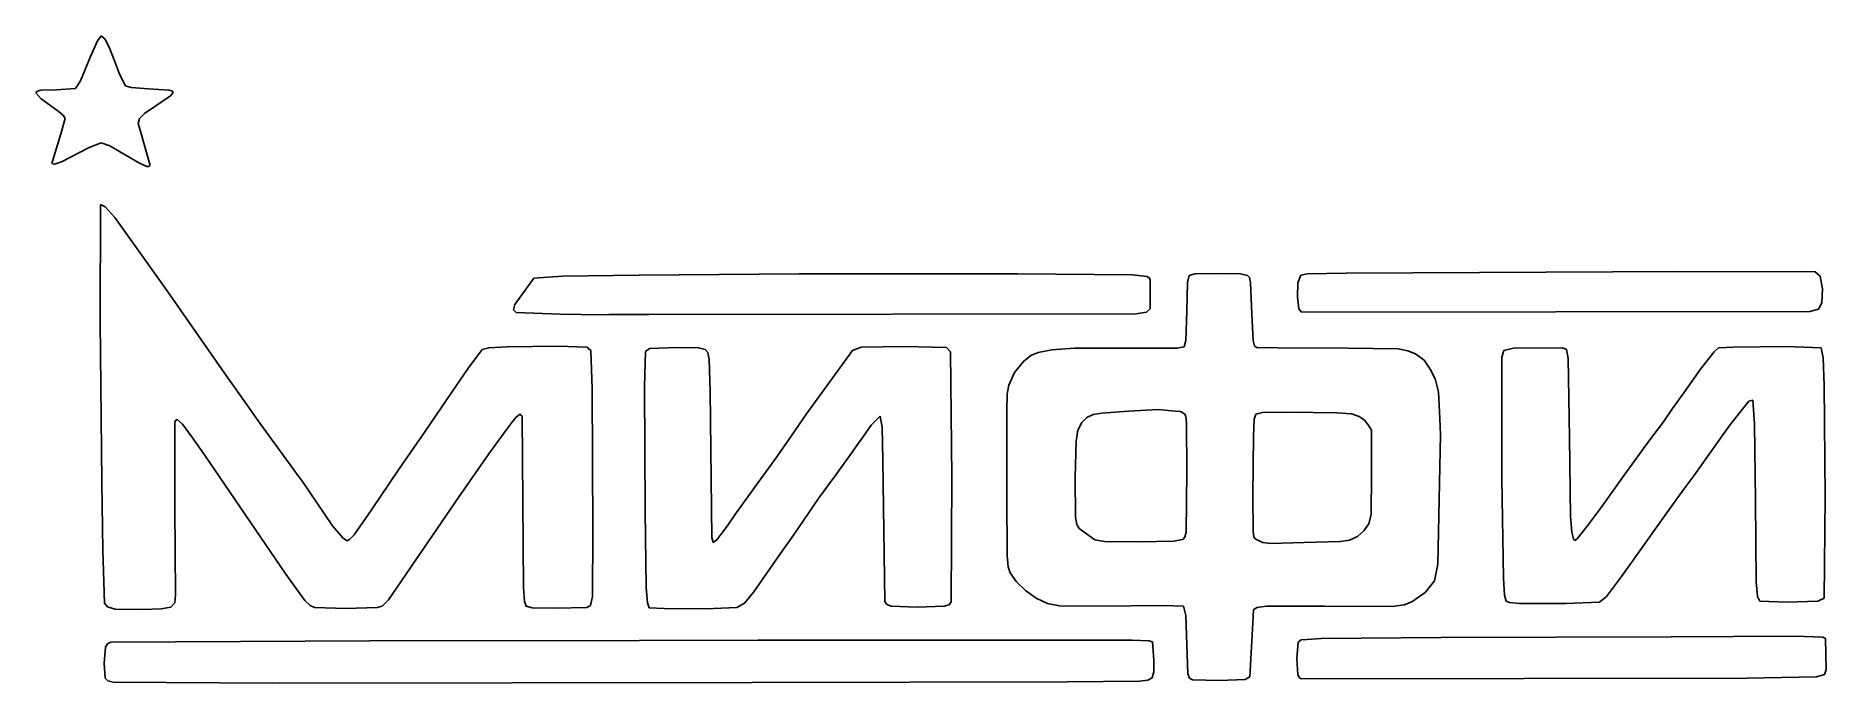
# Model space of a CAD drawing. Extents: x 25 to 185, y 106 to 163.
import ezdxf

# ---------------------------------------------------------------- set-up
doc = ezdxf.new("R2010")
doc.units = 0

msp = doc.modelspace()

# ---------------------------------------------------------------- linework, layer by layer
at = {"layer": 'Слой 1'}
for p, q in [((30.251498, 161.38438), (30.849321, 162.781314)), ((30.849321, 162.781314), (31.187787, 163.21431)), ((31.187787, 163.21431), (31.541027, 162.9004)), ((31.541027, 162.9004), (31.952305, 162.04205)), ((29.353387, 159.216786), (30.251498, 161.38438)), ((31.952305, 162.04205), (32.363393, 160.99959)), ((32.363393, 160.99959), (32.831652, 159.81028)), ((32.831652, 159.81028), (33.341313, 158.75506)), ((25.36964, 158.137241), (25.481521, 158.281307)), ((25.838924, 157.59267), (25.36964, 158.137241)), ((25.481521, 158.281307), (25.823948, 158.364024)), ((25.823948, 158.364024), (27.199038, 158.4178)), ((27.199038, 158.4178), (28.893898, 158.52385)), ((28.893898, 158.52385), (29.353387, 159.216786)), ((33.341313, 158.75506), (33.859678, 158.616776)), ((33.859678, 158.616776), (35.401063, 158.50844)), ((35.401063, 158.50844), (37.250817, 158.375641)), ((37.352679, 157.872664), (35.952143, 156.9349)), ((37.250817, 158.375641), (37.538694, 158.29047)), ((37.601403, 158.16131), (37.352679, 157.872664)), ((37.538694, 158.29047), (37.601403, 158.16131)), ((27.234608, 156.58553), (25.838924, 157.59267)), ((27.791296, 156.151601), (27.234608, 156.58553)), ((27.969525, 155.85649), (27.791296, 156.151601)), ((35.048845, 156.312187), (34.593559, 155.856361)), ((35.952143, 156.9349), (35.048845, 156.312187)), ((27.608034, 154.49116), (27.969525, 155.85649)), ((34.593559, 155.856361), (34.490213, 155.41274)), ((34.490213, 155.41274), (34.642733, 154.82664)), ((34.642733, 154.82664), (35.560775, 151.66596)), ((26.80126, 151.84809), (27.608034, 154.49116)), ((30.10904, 153.27343), (27.645739, 152.001778)), ((31.1786, 153.69395), (30.10904, 153.27343)), ((31.958964, 153.431044), (31.1786, 153.69395)), ((33.33425, 152.62453), (31.958964, 153.431044)), ((27.040528, 151.79354), (26.80126, 151.84809)), ((27.645739, 152.001778), (27.040528, 151.79354)), ((34.5856, 151.877), (33.33425, 152.62453)), ((34.585608, 151.877), (34.5856, 151.877)), ((35.296469, 151.554685), (34.585608, 151.877)), ((35.560775, 151.66596), (35.296469, 151.554685)), ((31.083351, 137.754361), (31.119209, 148.18761)), ((31.119209, 148.18761), (31.527738, 148.000974)), ((31.527738, 148.000974), (32.394739, 147.02998)), ((32.394739, 147.02998), (34.337879, 144.33532)), ((34.337879, 144.33532), (36.469599, 141.34997)), ((69.678665, 141.65336), (72.234407, 141.837143)), ((72.234407, 141.837143), (79.068635, 141.90784)), ((79.068635, 141.90784), (93.299435, 142.01866)), ((93.299435, 142.01866), (101.215895, 142.02066)), ((101.215895, 142.02066), (112.760695, 142.02141)), ((112.760695, 142.02141), (122.939808, 141.954344)), ((122.939808, 141.954344), (124.271062, 141.788719)), ((127.859054, 141.263955), (128.00813, 141.88865)), ((128.00813, 141.88865), (128.530444, 142.029879)), ((128.530444, 142.029879), (130.55698, 142.05677)), ((130.55698, 142.05677), (132.57473, 142.029151)), ((132.57473, 142.029151), (133.18512, 141.89432)), ((133.18512, 141.89432), (133.369703, 141.698221)), ((137.676361, 141.229437), (137.9572, 141.90847)), ((137.9572, 141.90847), (138.516974, 142.027794)), ((138.516974, 142.027794), (141.966161, 142.100451)), ((141.966161, 142.100451), (171.6158, 142.24771)), ((171.6158, 142.24771), (183.7261, 142.22031)), ((183.7261, 142.22031), (184.16657, 141.81726)), ((184.16657, 141.81726), (184.365952, 140.707806)), ((36.469599, 141.34997), (37.325716, 140.13102)), ((68.008085, 139.3052), (69.678665, 141.65336)), ((124.271062, 141.788719), (124.468568, 141.650669)), ((124.468568, 141.650669), (124.533595, 141.46733)), ((124.533595, 141.46733), (124.548895, 138.91807)), ((127.7925, 138.70018), (127.859054, 141.263955)), ((133.369703, 141.698221), (133.47784, 141.235562)), ((133.47784, 141.235562), (133.59173, 138.4284)), ((137.63847, 139.94487), (137.676361, 141.229437)), ((184.365952, 140.707806), (184.32226, 139.44011)), ((37.325716, 140.13102), (40.310976, 135.82147)), ((67.867245, 138.83992), (68.008085, 139.3052)), ((68.11282, 138.60333), (67.867245, 138.83992)), ((124.548895, 138.91807), (124.210591, 138.610209)), ((127.725552, 136.101194), (127.7925, 138.70018)), ((137.76532, 138.915709), (137.63847, 139.94487)), ((138.0065, 138.61539), (137.76532, 138.915709)), ((183.2538, 138.67338), (138.0065, 138.61538)), ((138.0065, 138.61538), (138.0065, 138.61539)), ((184.025386, 138.894527), (183.2538, 138.67338)), ((184.32226, 139.44011), (184.025386, 138.894527)), ((31.238122, 123.49081), (31.083351, 137.754361)), ((72.04749, 138.4551), (68.11282, 138.60333)), ((75.7385, 138.396), (72.04749, 138.4551)), ((76.350985, 138.40239), (75.738402, 138.39539)), ((75.738402, 138.39539), (75.7385, 138.396)), ((79.916735, 138.42079), (76.350985, 138.40239)), ((123.279135, 138.46089), (79.916735, 138.42079)), ((124.210591, 138.610209), (123.279135, 138.46089)), ((133.59173, 138.4284), (133.710237, 136.091867)), ((40.310976, 135.82147), (42.163696, 133.18265)), ((65.101976, 135.29868), (65.687058, 135.433841)), ((65.687058, 135.433841), (67.324076, 135.51909)), ((67.324076, 135.51909), (71.846322, 135.591541)), ((71.846322, 135.591541), (74.391606, 135.51109)), ((74.391606, 135.51109), (74.751155, 135.2048)), ((79.990176, 135.38796), (82.465606, 135.45976)), ((82.465606, 135.45976), (84.332174, 135.432015)), ((84.332174, 135.432015), (84.922496, 135.3038)), ((98.034276, 135.20352), (98.821793, 135.50479)), ((98.821793, 135.50479), (102.709004, 135.558565)), ((102.709004, 135.558565), (106.418493, 135.46159)), ((106.418493, 135.46159), (106.774853, 135.08685)), ((126.950314, 135.418875), (127.56244, 135.54622)), ((127.56244, 135.54622), (127.725552, 136.101194)), ((133.710237, 136.091867), (133.822647, 135.632924)), ((133.822647, 135.632924), (133.99484, 135.46805)), ((133.99484, 135.46805), (135.89744, 135.43345)), ((135.89744, 135.43345), (142.16464, 135.42845)), ((142.16464, 135.42845), (146.607775, 135.342487)), ((156.88123, 135.4192), (161.2431, 135.4467)), ((161.2431, 135.4467), (161.579262, 135.30753)), ((174.72172, 135.07926), (175.09998, 135.44861)), ((175.09998, 135.44861), (176.44411, 135.51611)), ((176.44411, 135.51611), (181.152709, 135.570404)), ((181.152709, 135.570404), (184.25978, 135.43461)), ((184.25978, 135.43461), (184.415009, 134.543393)), ((63.872916, 133.654), (65.101976, 135.29868)), ((74.751155, 135.2048), (74.890166, 131.813336)), ((79.529251, 132.01683), (79.623432, 135.11008)), ((79.623432, 135.11008), (79.990176, 135.38796)), ((84.922496, 135.3038), (85.160025, 135.015683)), ((85.160025, 135.015683), (85.301398, 134.418025)), ((85.301398, 134.418025), (85.382925, 131.59041)), ((94.661236, 130.55911), (98.034276, 135.20352)), ((106.774853, 135.08685), (106.893432, 123.951527)), ((112.469944, 133.261139), (113.27359, 134.22272)), ((113.27359, 134.22272), (113.905502, 134.754144)), ((113.905502, 134.754144), (114.55561, 135.032)), ((114.55561, 135.032), (115.789534, 135.264703)), ((115.789534, 135.264703), (117.793729, 135.403321)), ((117.793729, 135.403321), (124.77671, 135.42374)), ((124.77671, 135.42374), (126.950314, 135.418875)), ((146.607775, 135.342487), (147.478361, 135.18763)), ((147.478361, 135.18763), (148.14508, 134.89615)), ((148.14508, 134.89615), (148.919351, 134.333284)), ((148.919351, 134.333284), (149.44745, 133.5413)), ((155.82456, 123.77353), (155.82956, 134.61153)), ((155.82956, 134.61153), (156.01786, 135.21224)), ((156.01786, 135.21224), (156.88123, 135.4192)), ((161.579262, 135.30753), (161.750005, 134.49952)), ((161.750005, 134.49952), (161.85728, 127.47629)), ((173.52128, 133.54801), (174.72172, 135.07926)), ((184.415009, 134.543393), (184.522274, 132.135474)), ((42.163696, 133.18265), (43.961096, 130.65333)), ((62.014646, 130.93606), (63.872916, 133.654)), ((111.9659, 132.1338), (112.469944, 133.261139)), ((149.44745, 133.5413), (149.90634, 132.67884)), ((149.90634, 132.67884), (150.188689, 131.53876)), ((172.02121, 131.42548), (173.52128, 133.54801)), ((43.961096, 130.65333), (45.168246, 128.95695)), ((59.974736, 127.96739), (62.014646, 130.93606)), ((74.890166, 131.813336), (74.951375, 119.1553)), ((79.586532, 120.89648), (79.529251, 132.01683)), ((85.382925, 131.59041), (85.530994, 118.56881)), ((111.79288, 129.83968), (111.820358, 131.355346)), ((111.820358, 131.355346), (111.9659, 132.1338)), ((150.188689, 131.53876), (150.31308, 129.14573)), ((171.03165, 130.03145), (172.02121, 131.42548)), ((177.81051, 130.7013), (176.21007, 128.67439)), ((178.15635, 130.7943), (177.81051, 130.7013)), ((178.330857, 128.639437), (178.15635, 130.7943)), ((184.522274, 132.135474), (184.60797, 122.19691)), ((37.92424, 129.09798), (37.729908, 128.84482)), ((38.426679, 128.645121), (37.92424, 129.09798)), ((68.101772, 129.24752), (67.718989, 128.78841)), ((68.450645, 129.554691), (68.101772, 129.24752)), ((68.642309, 129.34911), (68.450645, 129.554691)), ((68.714809, 121.78607), (68.642309, 129.34911)), ((93.300019, 128.62711), (93.960644, 129.56955)), ((93.960644, 129.56955), (94.661236, 130.55911)), ((100.520003, 129.35443), (99.704881, 128.56871)), ((100.689644, 128.396724), (100.520003, 129.35443)), ((111.77448, 122.31275), (111.79288, 129.83968)), ((118.900484, 129.242696), (118.46471, 128.78855)), ((119.473295, 129.509622), (118.900484, 129.242696)), ((120.23709, 129.62788), (119.473295, 129.509622)), ((121.38389, 129.72288), (120.23709, 129.62788)), ((122.60905, 129.80588), (121.38389, 129.72288)), ((125.24256, 129.96882), (122.60905, 129.80588)), ((125.8539, 129.90262), (125.24256, 129.96882)), ((126.74921, 129.80372), (125.8539, 129.90262)), ((127.25055, 129.76962), (126.74921, 129.80372)), ((127.60396, 129.56945), (127.25055, 129.76962)), ((127.710901, 129.367968), (127.60396, 129.56945)), ((127.767024, 128.743881), (127.710901, 129.367968)), ((133.796995, 129.093984), (133.72357, 127.61086)), ((133.94518, 129.54285), (133.796995, 129.093984)), ((134.527171, 129.684424), (133.94518, 129.54285)), ((136.91385, 129.71082), (134.527171, 129.684424)), ((141.15201, 129.65462), (136.91385, 129.71082)), ((142.456125, 129.565886), (141.15201, 129.65462)), ((143.12799, 129.32332), (142.456125, 129.565886)), ((143.611523, 129.007631), (143.12799, 129.32332)), ((150.31308, 129.14573), (150.37338, 127.73207)), ((170.21104, 128.8534), (171.03165, 130.03145)), ((37.729908, 128.84482), (37.732908, 121.23466)), ((39.31114, 127.44872), (38.426679, 128.645121)), ((45.168246, 128.95695), (48.343426, 124.57462)), ((57.712666, 124.66887), (59.974736, 127.96739)), ((67.361803, 128.3326), (66.481364, 127.11888)), ((67.718989, 128.78841), (67.361803, 128.3326)), ((91.301016, 125.75269), (92.589576, 127.59044)), ((92.589576, 127.59044), (93.300019, 128.62711)), ((99.704881, 128.56871), (98.770236, 127.18999)), ((100.738693, 125.47005), (100.689644, 128.396724)), ((118.11203, 128.10863), (117.941204, 127.150165)), ((118.46471, 128.78855), (118.11203, 128.10863)), ((127.79163, 124.45674), (127.767024, 128.743881)), ((133.72357, 127.61086), (133.67647, 122.24458)), ((143.95185, 128.58527), (143.611523, 129.007631)), ((144.23772, 128.12235), (143.95185, 128.58527)), ((144.23172, 124.15726), (144.23772, 128.12235)), ((150.37338, 127.73207), (150.13739, 116.18297)), ((161.85728, 127.47629), (161.956299, 120.439487)), ((168.4345, 126.48179), (169.28379, 127.61271)), ((169.28379, 127.61271), (170.21104, 128.8534)), ((175.59869, 127.81166), (173.78834, 125.2811)), ((176.21007, 128.67439), (175.59869, 127.81166)), ((178.39693, 121.88883), (178.330857, 128.639437)), ((40.38442, 125.90917), (39.31114, 127.44872)), ((47.63332, 115.29127), (40.38442, 125.90917)), ((65.68264, 126.01955), (63.05469, 122.21822)), ((66.481364, 127.11888), (65.68264, 126.01955)), ((98.030735, 126.15066), (96.506015, 124.05644)), ((98.482749, 126.83392), (98.030735, 126.15066)), ((98.561069, 126.93082), (98.482749, 126.83392)), ((98.770236, 127.18999), (98.561069, 126.93082)), ((117.941204, 127.150165), (117.87075, 123.93558)), ((167.65427, 125.42282), (168.4345, 126.48179)), ((48.343426, 124.57462), (48.717261, 124.05628)), ((55.245326, 121.04049), (57.712666, 124.66887)), ((89.654486, 123.47373), (91.301016, 125.75269)), ((100.925033, 112.86255), (100.738693, 125.47005)), ((127.73053, 119.03077), (127.79163, 124.45674)), ((166.72944, 124.10341), (167.65427, 125.42282)), ((173.78834, 125.2811), (172.90453, 124.05593)), ((31.335192, 117.43825), (31.238122, 123.49081)), ((48.717261, 124.05628), (49.102026, 123.53794)), ((49.102026, 123.53794), (50.401036, 121.63256)), ((87.584746, 120.56929), (89.654486, 123.47373)), ((96.506015, 124.05644), (95.091055, 122.12445)), ((106.893432, 123.951527), (106.838453, 112.82795)), ((117.87075, 123.93558), (117.883874, 120.365539)), ((144.198805, 120.639815), (144.23172, 124.15726)), ((155.982055, 114.951336), (155.82456, 123.77353)), ((164.67534, 121.22898), (166.72944, 124.10341)), ((172.03964, 122.87841), (170.95496, 121.37052)), ((172.90453, 124.05593), (172.03964, 122.87841)), ((37.732908, 121.23466), (37.792938, 113.45356)), ((50.401036, 121.63256), (51.775856, 119.60632)), ((63.05469, 122.21822), (60.27183, 118.16575)), ((68.776166, 114.128341), (68.714809, 121.78607)), ((95.091055, 122.12445), (92.785025, 118.7788)), ((111.800642, 116.936101), (111.77448, 122.31275)), ((133.67647, 122.24458), (133.707906, 119.081662)), ((163.43315, 119.5726), (164.67534, 121.22898)), ((170.95496, 121.37052), (169.18102, 118.88546)), ((178.478292, 114.610848), (178.39693, 121.88883)), ((184.60797, 122.19691), (184.52357, 113.16545)), ((51.775856, 119.60632), (52.682217, 118.52989)), ((53.691244, 118.813805), (55.245326, 121.04049)), ((79.697596, 114.125424), (79.586532, 120.89648)), ((86.522485, 119.06139), (86.898424, 119.57973)), ((86.898424, 119.57973), (87.584746, 120.56929)), ((117.883874, 120.365539), (117.996999, 119.721368)), ((117.996999, 119.721368), (118.21634, 119.37351)), ((143.566035, 119.149106), (144.00794, 119.77239)), ((144.00794, 119.77239), (144.198805, 120.639815)), ((161.956299, 120.439487), (162.051575, 119.028679)), ((162.52886, 118.45638), (163.43315, 119.5726)), ((52.682217, 118.52989), (53.049776, 118.26031)), ((53.049776, 118.26031), (53.298352, 118.38099)), ((53.298352, 118.38099), (53.691244, 118.813805)), ((60.27183, 118.16575), (56.742141, 113.024439)), ((74.951375, 119.1553), (74.896385, 113.301582)), ((85.530994, 118.56881), (85.656659, 118.12451)), ((85.656659, 118.12451), (85.969246, 118.342956)), ((85.969246, 118.342956), (86.522485, 119.06139)), ((92.785025, 118.7788), (91.505245, 116.94105)), ((118.21634, 119.37351), (119.6072, 118.35588)), ((119.6072, 118.35588), (120.476406, 118.199846)), ((120.476406, 118.199846), (123.60612, 118.19346)), ((123.60612, 118.19346), (126.623158, 118.23993)), ((126.623158, 118.23993), (127.4326, 118.37322)), ((127.43257, 118.37327), (127.633919, 118.599904)), ((127.4326, 118.37322), (127.43257, 118.37327)), ((127.633919, 118.599904), (127.73053, 119.03077)), ((133.707906, 119.081662), (133.769067, 118.617563)), ((133.769067, 118.617563), (133.88596, 118.43888)), ((133.88596, 118.43888), (134.537535, 118.116407)), ((134.537535, 118.116407), (135.2846, 118.03473)), ((135.2846, 118.03473), (138.20615, 118.12423)), ((138.20615, 118.12423), (138.20637, 118.12427)), ((138.20637, 118.12427), (141.46664, 118.19747)), ((141.46664, 118.19747), (142.26278, 118.341442)), ((142.26278, 118.341442), (142.973446, 118.665389)), ((142.973446, 118.665389), (143.566035, 119.149106)), ((162.051575, 119.028679), (162.19973, 118.43238)), ((162.19973, 118.43238), (162.31745, 118.294331)), ((162.31745, 118.294331), (162.52886, 118.45638)), ((169.18102, 118.88546), (167.65707, 116.74309)), ((31.487104, 112.70733), (31.335192, 117.43825)), ((91.505245, 116.94105), (89.262235, 113.73677)), ((111.897175, 115.964804), (111.800642, 116.936101)), ((167.65707, 116.74309), (166.47903, 115.09412)), ((49.302023, 112.963855), (47.63332, 115.29127)), ((112.08074, 115.43297), (111.897175, 115.964804)), ((112.628624, 114.62187), (112.08074, 115.43297)), ((149.83812, 114.7222), (149.022826, 113.666517)), ((150.13739, 116.18297), (149.83812, 114.7222)), ((156.075874, 113.422508), (155.982055, 114.951336)), ((166.47903, 115.09412), (165.157525, 113.325566)), ((37.792938, 113.45356), (37.730191, 112.737157)), ((68.860651, 112.855011), (68.776166, 114.128341)), ((74.896385, 113.301582), (74.735877, 112.526524)), ((79.795375, 112.751619), (79.697596, 114.125424)), ((89.262235, 113.73677), (88.447677, 112.718179)), ((113.436901, 113.834465), (112.628624, 114.62187)), ((114.39677, 113.16067), (113.436901, 113.834465)), ((115.39943, 112.6904), (114.39677, 113.16067)), ((149.022826, 113.666517), (147.817, 112.8345)), ((156.21194, 112.91233), (156.075874, 113.422508)), ((165.157525, 113.325566), (164.5235, 112.80214)), ((178.591111, 113.299342), (178.478292, 114.610848)), ((178.77975, 112.88753), (178.591111, 113.299342)), ((184.52357, 113.16545), (183.95754, 112.89653)), ((31.756813, 112.392008), (31.487104, 112.70733)), ((32.418, 112.194), (31.756813, 112.392008)), ((32.417978, 112.19371), (32.418, 112.194)), ((34.868308, 112.17121), (32.417978, 112.19371)), ((36.529247, 112.210583), (34.868308, 112.17121)), ((37.396084, 112.361031), (36.529247, 112.210583)), ((37.730191, 112.737157), (37.396084, 112.361031)), ((49.773444, 112.513901), (49.302023, 112.963855)), ((50.17691, 112.33774), (49.773444, 112.513901)), ((52.970324, 112.239792), (50.17691, 112.33774)), ((55.76048, 112.32504), (52.970324, 112.239792)), ((56.186034, 112.447345), (55.76048, 112.32504)), ((56.742141, 113.024439), (56.186034, 112.447345)), ((69.007242, 112.44764), (68.860651, 112.855011)), ((69.554085, 112.307332), (69.007242, 112.44764)), ((71.646062, 112.26196), (69.554085, 112.307332)), ((74.420012, 112.32936), (71.646062, 112.26196)), ((74.735877, 112.526524), (74.420012, 112.32936)), ((79.938, 112.3115), (79.795375, 112.751619)), ((81.2833, 112.2408), (79.938, 112.3115)), ((81.283305, 112.24096), (81.2833, 112.2408)), ((85.036138, 112.209044), (81.283305, 112.24096)), ((87.749555, 112.32946), (85.036138, 112.209044)), ((88.447677, 112.718179), (87.749555, 112.32946)), ((101.091445, 112.598361), (100.925033, 112.86255)), ((101.481093, 112.453976), (101.091445, 112.598361)), ((103.807513, 112.37658), (101.481093, 112.453976)), ((106.21678, 112.448747), (103.807513, 112.37658)), ((106.661615, 112.586648), (106.21678, 112.448747)), ((106.838453, 112.82795), (106.661615, 112.586648)), ((116.478482, 112.493575), (115.39943, 112.6904)), ((120.01737, 112.4676), (116.478482, 112.493575)), ((125.69073, 112.5147), (120.01737, 112.4676)), ((127.51225, 112.4522), (125.69073, 112.5147)), ((127.723149, 111.637376), (127.51225, 112.4522)), ((127.78722, 109.05118), (127.723149, 111.637376)), ((133.73165, 112.13823), (133.63088, 110.42816)), ((134.0182, 112.34264), (133.73165, 112.13823)), ((134.882194, 112.447626), (134.0182, 112.34264)), ((140.04412, 112.44104), (134.882194, 112.447626)), ((146.06509, 112.426041), (140.04412, 112.44104)), ((147.126858, 112.559732), (146.06509, 112.426041)), ((147.817, 112.8345), (147.126858, 112.559732)), ((156.515566, 112.769923), (156.21194, 112.91233)), ((157.4006, 112.69995), (156.515566, 112.769923)), ((161.51502, 112.679706), (157.40017, 112.70011)), ((157.40017, 112.70011), (157.4006, 112.69995)), ((164.5235, 112.80214), (161.51502, 112.679706)), ((181.232164, 112.79561), (178.77975, 112.88753)), ((183.95754, 112.89653), (181.232164, 112.79561)), ((133.63088, 110.42816), (133.39957, 106.17571)), ((31.447263, 107.36349), (31.561277, 108.808608)), ((31.561277, 108.808608), (31.739702, 109.10407)), ((31.739702, 109.10407), (32.041012, 109.2479)), ((32.041012, 109.2479), (55.083512, 109.35902)), ((55.083512, 109.35902), (79.068512, 109.40332)), ((79.068512, 109.40332), (89.623812, 109.41602)), ((89.623812, 109.41602), (111.755012, 109.42722)), ((111.755012, 109.42722), (122.930037, 109.421556)), ((122.930037, 109.421556), (124.428137, 109.369517)), ((124.428137, 109.369517), (124.737112, 109.26551)), ((124.737112, 109.26551), (124.870982, 107.63981)), ((127.876506, 106.442427), (127.78722, 109.05118)), ((137.60315, 107.80179), (137.717821, 109.253512)), ((137.717821, 109.253512), (137.979253, 109.453447)), ((137.979253, 109.453447), (138.46982, 109.48335)), ((138.46982, 109.48335), (139.74442, 109.57405)), ((139.74442, 109.57405), (150.44102, 109.67135)), ((150.44102, 109.67135), (170.90882, 109.73365)), ((170.90882, 109.73365), (181.977283, 109.78045)), ((181.977283, 109.78045), (184.39352, 109.68115)), ((184.39352, 109.68115), (184.63034, 109.56866)), ((184.63034, 109.56866), (184.69704, 106.83145)), ((31.549987, 106.03333), (31.447263, 107.36349)), ((124.870982, 107.63981), (124.855292, 106.599333)), ((137.674945, 106.373637), (137.60315, 107.80179)), ((184.69704, 106.83145), (184.549232, 106.376886)), ((31.793906, 105.808661), (31.549987, 106.03333)), ((32.2589, 105.686), (31.793906, 105.808661)), ((32.258912, 105.68596), (32.2589, 105.686)), ((46.4474, 105.598544), (32.258912, 105.68596)), ((89.105512, 105.67276), (46.4474, 105.598544)), ((117.143012, 105.72676), (89.105512, 105.67276)), ((123.589602, 105.78476), (117.143012, 105.72676)), ((124.343394, 105.858277), (123.589602, 105.78476)), ((124.722359, 106.067645), (124.343394, 105.858277)), ((124.855292, 106.599333), (124.722359, 106.067645)), ((128.030626, 106.035418), (127.876506, 106.442427)), ((128.3117, 105.90267), (128.030626, 106.035418)), ((130.687796, 105.83402), (128.3117, 105.90307)), ((128.3117, 105.90307), (128.3117, 105.90267)), ((132.99004, 105.91707), (130.687796, 105.83402)), ((133.39957, 106.17571), (132.99004, 105.91707)), ((137.785181, 106.105473), (137.674945, 106.373637)), ((137.97417, 105.99217), (137.785181, 106.105473)), ((177.64725, 106.04074), (137.97415, 105.99224)), ((137.97415, 105.99224), (137.97417, 105.99217)), ((183.837967, 106.151114), (177.64725, 106.04074)), ((184.549232, 106.376886), (183.837967, 106.151114))]:
    msp.add_line(p, q, dxfattribs=at)

doc.saveas('drawing.dxf')
